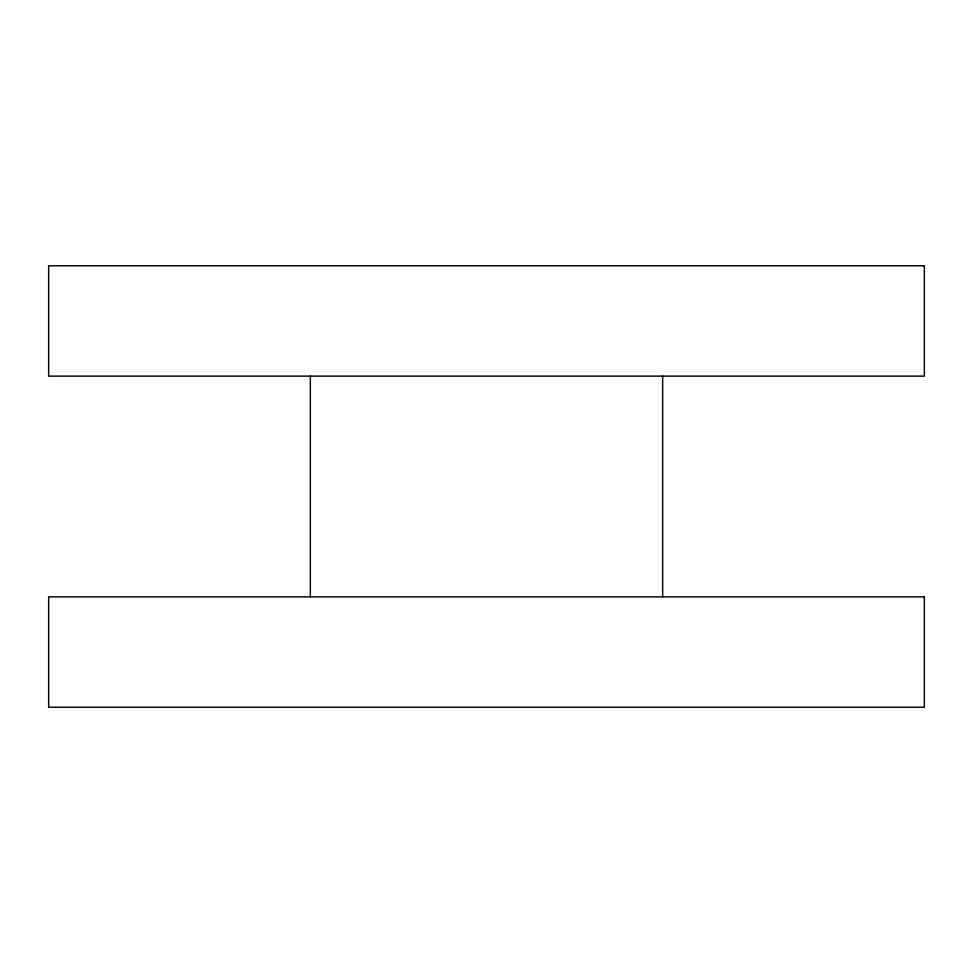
<?xml version="1.0" encoding="UTF-8"?>
<svg xmlns="http://www.w3.org/2000/svg" width="973" height="973" viewBox="0 0 973 973"><rect width="100%" height="100%" fill="white"/><g stroke="black" fill="none" stroke-linecap="round" stroke-linejoin="round"><path stroke-width="1.46" d="M662.662 376.137L662.662 596.863M310.338 376.137L310.338 596.863M924.35 265.775L48.65 265.775L48.65 376.137L924.35 376.137L924.35 265.775M924.35 596.863L48.65 596.863L48.65 707.225L924.35 707.225L924.35 596.863"/></g></svg>
